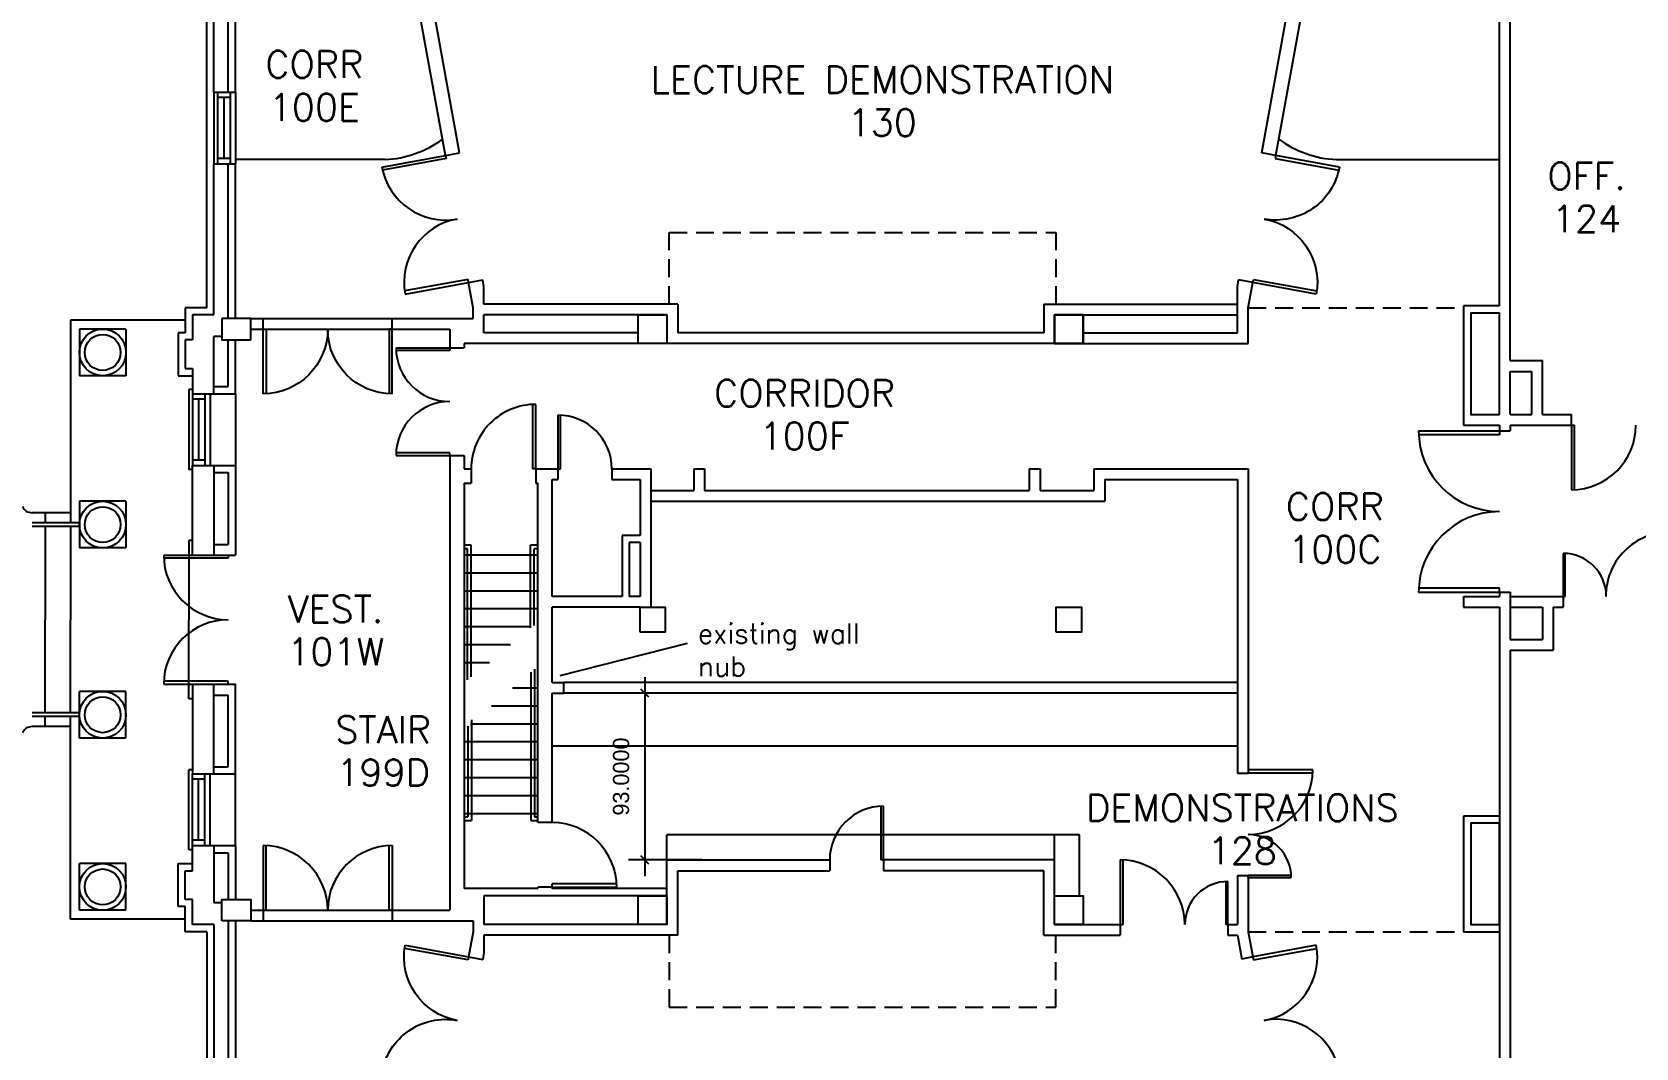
# Model space of a CAD drawing. Extents: x -337 to 2834, y 93 to 2794.
# Drawn here: x 396 to 1290, y 1119 to 1686 of the extents above; entities that cross this region are included whole.
import ezdxf
from ezdxf.enums import TextEntityAlignment as Align

# ---------------------------------------------------------------- set-up
doc = ezdxf.new("R2010")
doc.units = 0
doc.header["$LTSCALE"] = 40
doc.header["$MEASUREMENT"] = 0
doc.linetypes.add('HIDDEN', pattern=[0.375, 0.25, -0.125])
doc.layers.get('0').update_dxf_attribs({"linetype": 'CONTINUOUS'})
doc.layers.get('Defpoints').update_dxf_attribs({"linetype": 'CONTINUOUS'})
for name, color, linetype in [('A-AREA-IDEN', 3, 'CONTINUOUS'), ('A-DOOR', 7, 'CONTINUOUS'), ('A-FLOR-STRS', 7, 'CONTINUOUS'), ('A-GLAZ', 2, 'CONTINUOUS'), ('A-STRS-RAIL', 7, 'CONTINUOUS'), ('A-WALL', 7, 'CONTINUOUS'), ('S-COLS', 3, 'CONTINUOUS')]:
    doc.layers.add(name, color=color, linetype=linetype)
doc.styles.add('SIMPLEX', font='simplex', dxfattribs={"height": 23})
doc.dimstyles.get("Standard").update_dxf_attribs({"dimtxt": 0.18, "dimasz": 0.18, "dimexe": 0.18, "dimexo": 0.0625, "dimgap": 0.09, "dimtad": 0, "dimtih": 1, "dimtoh": 1, "dimdec": 4, "dimzin": 0, "dimdsep": 46, "dimtxsty": 'Standard', "dimcen": 0.09, "dimadec": 0, "dimazin": 0, "dimtfac": 1, "dimtdec": 4, "dimtofl": 0, "dimtmove": 0, "dimatfit": 3, "dimfxl": 0, "dimtolj": 1, "dimtzin": 0, "dimarcsym": 0})

# ---------------------------------------------------------------- blocks, each defined once
blk = doc.blocks.new('AD04A', base_point=(489.664, 570.31))
for p, q in [((488.664, 571.31), (488.664, 570.31)), ((488.713, 570.31), (488.713, 571.309)), ((490.616, 570.31), (490.616, 571.309)), ((490.664, 571.31), (490.664, 570.31)), ((488.664, 570.31), (488.713, 570.31)), ((490.664, 570.31), (490.616, 570.31))]:
    blk.add_line(p, q)
for centre, start, end in [((488.664, 570.31), 0, 90), ((490.664, 570.31), 90, 180)]:
    blk.add_arc(centre, 1, start, end)
blk = doc.blocks.new('Q')
at = {"layer": 'A-STRS-RAIL', "style": 'SIMPLEX'}
for tag, p in [('ROOM', (2.01, 4.02)), ('NUMBER', (2.01, -15.09))]:
    blk.add_attdef(tag, text='', height=12, dxfattribs=at).set_placement(p, align=Align.CENTER)
blk = doc.blocks.new('AD05A', base_point=(203.035, 424.492))
for p, q in [((203.035, 424.492), (203.084, 424.492)), ((203.035, 424.492), (203.035, 423.492)), ((203.084, 423.493), (203.084, 424.492))]:
    blk.add_line(p, q)
blk.add_arc((203.035, 424.492), 1, 270, 0)
blk = doc.blocks.new('AD03A', base_point=(6.133, 5.024))
for p, q in [((6.133, 6.024), (6.133, 5.024)), ((6.182, 5.024), (6.182, 6.022)), ((6.133, 5.024), (6.182, 5.024))]:
    blk.add_line(p, q)
blk.add_arc((6.133, 5.024), 1, 0, 90)
blk = doc.blocks.new('*D18')
at = {"color": 0, "lineweight": -2}
for p, q in [((737.5, 1325.97), (737.5, 1214.97)), ((764.39, 1316.97), (728.5, 1316.97)), ((739.75, 1314.72), (735.26, 1319.21)), ((739.75, 1221.72), (735.26, 1226.21)), ((769.55, 1223.97), (728.5, 1223.97))]:
    blk.add_line(p, q, dxfattribs=at)
at = {"layer": 'Defpoints', "color": 0}
for p in [(770.39, 1316.97), (737.5, 1223.97), (775.55, 1223.97)]:
    blk.add_point(p, dxfattribs=at)
at = {"color": 0, "insert": (724.36, 1270.47), "char_height": 9, "attachment_point": 5, "rotation": 90}
blk.add_mtext('\\A1;93.0000', dxfattribs=at)

msp = doc.modelspace()

# ---------------------------------------------------------------- linework, layer by layer
for p, q in [((690.4259, 1326.75832), (761.36384, 1344.79796)), ((1067.89123, 1272.41864), (1073.89352, 1272.41864)), ((1067.89123, 1215.30252), (1073.89352, 1215.30252))]:
    msp.add_line(p, q)
at = {"layer": 'A-FLOR-STRS'}
for p, q in [((592.80032, 1614.55709), (509.39123, 1614.55709)), ((1122.98214, 1614.55709), (1213.89123, 1614.55709)), ((417.39123, 1417.60767), (396.04034, 1417.60767)), ((403.39123, 1417.60767), (403.39123, 1411.98595)), ((403.39123, 1409.98595), (403.39123, 1357.96574)), ((640.74162, 1399.45766), (636.89123, 1399.45766)), ((638.74162, 1397.45766), (636.89123, 1397.45766)), ((677.89123, 1393.96574), (636.89123, 1393.96574)), ((677.89123, 1383.96574), (636.89123, 1383.96574)), ((677.89123, 1373.96574), (636.89123, 1373.96574)), ((677.89123, 1363.96574), (636.89123, 1363.96574)), ((403.39123, 1305.94552), (403.39123, 1357.96574)), ((674.2932, 1353.96574), (636.89123, 1353.96574)), ((662.61416, 1343.96574), (636.89123, 1343.96574)), ((650.93512, 1333.96574), (636.89123, 1333.96574)), ((663.84734, 1319.96574), (677.89123, 1319.96574)), ((652.1683, 1309.96574), (677.89123, 1309.96574)), ((417.39123, 1298.32381), (396.04034, 1298.32381)), ((403.39123, 1298.32381), (403.39123, 1303.94552)), ((636.89123, 1296.88498), (636.89123, 1207.96574)), ((640.48926, 1299.96574), (677.89123, 1299.96574)), ((636.89123, 1289.96574), (677.89123, 1289.96574)), ((636.89123, 1279.96574), (677.89123, 1279.96574)), ((636.89123, 1269.96574), (677.89123, 1269.96574)), ((636.89123, 1259.96574), (677.89123, 1259.96574)), ((636.89123, 1249.96574), (677.89123, 1249.96574))]:
    msp.add_line(p, q, dxfattribs=at)
for centre, start, end in [((590.00189, 1673.1909), 272.73249741, 306.36633239), ((1125.78057, 1673.1909), 233.63366761, 267.26750259), ((1125.78057, 1673.1909), 233.63366761, 267.26750259)]:
    msp.add_arc(centre, 58.70056, start, end, dxfattribs=at)
at = {"layer": 'A-GLAZ'}
for p, q in [((497.39123, 1652.17057), (497.39123, 1612.17057)), ((499.39123, 1652.17057), (499.39123, 1612.17057)), ((506.39123, 1649.17057), (499.39123, 1649.17057)), ((502.89123, 1649.17057), (502.89123, 1615.17057)), ((506.39123, 1652.17057), (506.39123, 1612.17057)), ((509.39123, 1652.17057), (509.39123, 1612.17057)), ((506.39123, 1615.17057), (499.39123, 1615.17057)), ((483.39123, 1486.29763), (483.39123, 1441.63385)), ((485.39123, 1486.29763), (483.39123, 1486.29763)), ((485.39123, 1483.96574), (485.39123, 1443.96574)), ((492.39123, 1480.96574), (485.39123, 1480.96574)), ((488.89123, 1480.96574), (488.89123, 1446.96574)), ((492.39123, 1483.96574), (492.39123, 1443.96574)), ((495.39123, 1483.96574), (495.39123, 1443.96574)), ((509.39123, 1483.96574), (509.39123, 1443.96574)), ((485.39123, 1441.63385), (483.39123, 1441.63385)), ((492.39123, 1446.96574), (485.39123, 1446.96574)), ((483.39123, 1229.63385), (483.39123, 1274.29763)), ((485.39123, 1274.29763), (483.39123, 1274.29763)), ((485.39123, 1231.96574), (485.39123, 1271.96574)), ((492.39123, 1231.96574), (492.39123, 1271.96574)), ((495.39123, 1231.96574), (495.39123, 1271.96574)), ((509.39123, 1231.96574), (509.39123, 1271.96574)), ((492.39123, 1268.96574), (485.39123, 1268.96574)), ((488.89123, 1234.96574), (488.89123, 1268.96574)), ((492.39123, 1234.96574), (485.39123, 1234.96574)), ((485.39123, 1229.63385), (483.39123, 1229.63385))]:
    msp.add_line(p, q, dxfattribs=at)
at = {"layer": 'A-STRS-RAIL'}
for p, q in [((422.39123, 1411.98595), (396.04034, 1411.98595)), ((422.39123, 1409.98595), (396.04034, 1409.98595)), ((638.74162, 1324.34797), (638.74162, 1397.45766)), ((640.74162, 1326.06044), (640.74162, 1399.45766)), ((673.89123, 1355.33294), (673.89123, 1399.45766)), ((677.89123, 1399.45766), (673.89123, 1399.45766)), ((675.89123, 1354.67568), (675.89123, 1397.45766)), ((677.89123, 1397.45766), (675.89123, 1397.45766)), ((674.04084, 1328.69377), (674.04084, 1245.96574)), ((676.04084, 1330.40624), (676.04084, 1247.96574)), ((422.39123, 1305.94552), (396.04034, 1305.94552)), ((422.39123, 1303.94552), (396.04034, 1303.94552)), ((638.89123, 1298.59745), (638.89123, 1247.96574)), ((640.89123, 1300.30992), (640.89123, 1245.96574)), ((636.89123, 1247.96574), (638.89123, 1247.96574)), ((636.89123, 1245.96574), (640.89123, 1245.96574)), ((674.04084, 1245.96574), (677.89123, 1245.96574)), ((676.04084, 1247.96574), (677.89123, 1247.96574))]:
    msp.add_line(p, q, dxfattribs=at)
for centre, start, end in [((396.04034, 1423.60767), 205.37693353, 270), ((396.04034, 1292.32381), 90, 154.62306647)]:
    msp.add_arc(centre, 6, start, end, dxfattribs=at)
at = {"layer": 'A-WALL', "color": 4}
for p, q in [((493.39123, 1531.96574), (493.39123, 2141.21771)), ((493.39123, 1531.96574), (481.39123, 1531.96574)), ((481.39123, 1531.96574), (481.39123, 1517.96574)), ((481.39123, 1517.96574), (477.39123, 1517.96574)), ((477.39123, 1517.96574), (477.39123, 1493.96574)), ((477.39123, 1493.96574), (485.39123, 1493.96574)), ((477.39123, 1221.96574), (485.39123, 1221.96574)), ((477.39123, 1197.96574), (477.39123, 1221.96574)), ((481.39123, 1197.96574), (477.39123, 1197.96574)), ((481.39123, 1183.96574), (481.39123, 1197.96574)), ((493.39123, 1183.96574), (481.39123, 1183.96574)), ((493.39123, 1183.96574), (493.39123, 574.71376))]:
    msp.add_line(p, q, dxfattribs=at)
at = {"layer": 'A-WALL'}
for p, q in [((626.46334, 1616.81914), (569.89123, 1927.96574)), ((634.3343, 1618.25022), (577.76219, 1929.39682)), ((1081.44816, 1618.25022), (1138.02027, 1929.39682)), ((1089.31912, 1616.81914), (1145.89123, 1927.96574)), ((1213.89123, 1532.96574), (1213.89123, 1724.96574)), ((1219.89123, 1502.46574), (1219.89123, 1724.96574)), ((497.39123, 1652.17057), (509.39123, 1652.17057)), ((626.46334, 1616.81914), (634.3343, 1618.25022)), ((1089.31912, 1616.81914), (1081.44816, 1618.25022)), ((497.39123, 1612.17057), (509.39123, 1612.17057)), ((639.34309, 1545.9805), (647.21405, 1547.41159)), ((647.89123, 1543.6871), (647.21405, 1547.41159)), ((1067.89123, 1543.6871), (1068.56841, 1547.41159)), ((1076.43937, 1545.9805), (1068.56841, 1547.41159)), ((641.89123, 1531.96574), (639.34309, 1545.9805)), ((647.89123, 1533.96574), (647.89123, 1543.6871)), ((1067.89123, 1517.96574), (1067.89123, 1543.6871)), ((1073.89123, 1531.96574), (1076.43937, 1545.9805)), ((641.89123, 1525.96574), (641.89123, 1531.96574)), ((755.89123, 1533.96574), (647.89123, 1533.96574)), ((755.89123, 1533.96574), (755.89123, 1517.96574)), ((959.89123, 1533.96574), (1067.89123, 1533.96574)), ((959.89123, 1533.96574), (959.89123, 1517.96574)), ((1073.89123, 1511.96574), (1073.89123, 1531.96574)), ((1193.89123, 1532.96574), (1193.89123, 1466.46574)), ((1213.89123, 1532.96574), (1193.89123, 1532.96574)), ((1197.89123, 1528.96574), (1197.89123, 1472.46574)), ((1213.89123, 1528.96574), (1197.89123, 1528.96574)), ((1213.89123, 1472.46574), (1213.89123, 1528.96574)), ((417.39123, 1524.98595), (417.39123, 1411.98595)), ((481.39123, 1524.98595), (417.39123, 1524.98595)), ((448.39123, 1519.98595), (422.39123, 1519.98595)), ((422.39123, 1519.98595), (422.39123, 1493.98595)), ((448.39123, 1519.98595), (448.39123, 1493.98595)), ((497.39123, 1527.96574), (485.39123, 1527.96574)), ((485.39123, 1527.96574), (485.39123, 1513.96574)), ((517.89123, 1525.96574), (524.83255, 1525.96574)), ((517.89123, 1519.96574), (524.83255, 1519.96574)), ((524.83255, 1525.96574), (641.89123, 1525.96574)), ((524.83255, 1519.96574), (524.83255, 1525.96574)), ((524.83255, 1519.96574), (628.89123, 1519.96574)), ((596.83255, 1519.96574), (596.83255, 1525.96574)), ((628.89123, 1519.96574), (628.89123, 1509.60679)), ((749.89123, 1527.96574), (647.89123, 1527.96574)), ((647.89123, 1517.96574), (647.89123, 1527.96574)), ((965.89123, 1527.96574), (1067.89123, 1527.96574)), ((965.89123, 1527.96574), (965.89123, 1511.96574)), ((485.39123, 1513.96574), (481.39123, 1513.96574)), ((481.39123, 1513.96574), (481.39123, 1497.96574)), ((501.89123, 1515.95137), (497.39123, 1515.95137)), ((505.39123, 1487.96574), (505.39123, 1513.96574)), ((509.39123, 1483.96574), (509.39123, 1513.96574)), ((733.89123, 1511.96574), (636.89123, 1511.96574)), ((636.89123, 1511.96574), (636.89123, 1509.60679)), ((733.89123, 1517.96574), (647.89123, 1517.96574)), ((965.89123, 1511.96574), (749.89123, 1511.96574)), ((959.89123, 1517.96574), (755.89123, 1517.96574)), ((981.89123, 1517.96574), (1067.89123, 1517.96574)), ((981.89123, 1511.96574), (1073.89123, 1511.96574)), ((628.89123, 1509.60679), (636.89123, 1509.60679)), ((1237.89123, 1472.46574), (1237.89123, 1502.46574)), ((448.39123, 1493.98595), (422.39123, 1493.98595)), ((481.39123, 1497.96574), (485.39123, 1497.96574)), ((485.39123, 1497.96574), (485.39123, 1483.96574)), ((1219.89123, 1472.46574), (1219.89123, 1496.46574)), ((1231.89123, 1472.46574), (1231.89123, 1496.46574)), ((497.39123, 1487.96574), (505.39123, 1487.96574)), ((485.39123, 1483.96574), (509.39123, 1483.96574)), ((1213.89123, 1466.46574), (1213.89123, 1463.253)), ((1219.89123, 1466.46574), (1219.89123, 1463.253)), ((1254, 1466.46574), (1254, 1472.46574)), ((1213.89123, 1463.253), (1219.89123, 1463.253)), ((628.89123, 1449.60679), (628.89123, 1195.96574)), ((628.89123, 1449.60679), (636.89123, 1449.60679)), ((636.89123, 1449.60679), (636.89123, 1442.05757)), ((485.39123, 1393.96574), (485.39123, 1443.96574)), ((485.39123, 1443.96574), (509.39123, 1443.96574)), ((497.39123, 1439.96574), (505.39123, 1439.96574)), ((505.39123, 1439.96574), (505.39123, 1399.96574)), ((509.39123, 1443.96574), (509.39123, 1393.96574)), ((640.81047, 1442.05757), (640.81047, 1434.05757)), ((676.81047, 1442.05757), (676.81047, 1434.05757)), ((689.15254, 1442.05757), (689.15254, 1436.05757)), ((719.15254, 1442.05757), (719.15254, 1436.05757)), ((740.89123, 1442.05757), (740.89123, 1364.96574)), ((764.89123, 1442.05757), (770.89123, 1442.05757)), ((764.89123, 1442.05757), (764.89123, 1430.05757)), ((770.89123, 1442.05757), (770.89123, 1430.05757)), ((951.89123, 1442.05757), (957.89123, 1442.05757)), ((951.89123, 1442.05757), (951.89123, 1430.05757)), ((957.89123, 1442.05757), (957.89123, 1430.05757)), ((987.89123, 1442.05757), (987.89123, 1430.05757)), ((1073.89123, 1442.05757), (1073.89123, 1272.41864)), ((636.89123, 1434.05757), (636.89123, 1296.48962)), ((677.89123, 1244.8154), (677.89123, 1434.05757)), ((685.89123, 1370.96574), (685.89123, 1436.05757)), ((734.89123, 1436.05757), (734.89123, 1404.96574)), ((993.89123, 1436.05757), (993.89123, 1424.05757)), ((1067.89123, 1436.05757), (1067.89123, 1272.41864)), ((422.39123, 1423.98595), (422.39123, 1397.98595)), ((448.39123, 1423.98595), (422.39123, 1423.98595)), ((448.39123, 1423.98595), (448.39123, 1397.98595)), ((417.39123, 1409.98595), (417.39123, 1357.96574)), ((734.89123, 1404.96574), (724.89123, 1404.96574)), ((724.89123, 1404.96574), (724.89123, 1370.96574)), ((448.39123, 1397.98595), (422.39123, 1397.98595)), ((483.32441, 1402.05633), (483.32441, 1357.96574)), ((485.39123, 1402.05633), (483.32441, 1402.05633)), ((497.39123, 1399.96574), (505.39123, 1399.96574)), ((734.89123, 1400.96574), (728.89123, 1400.96574)), ((728.89123, 1400.96574), (728.89123, 1370.96574)), ((734.89123, 1400.96574), (734.89123, 1370.96574)), ((485.39123, 1393.96574), (509.39123, 1393.96574)), ((485.39123, 1393.96574), (509.39123, 1393.96574)), ((724.89123, 1370.96574), (685.89123, 1370.96574)), ((734.89123, 1370.96574), (728.89123, 1370.96574)), ((1193.89123, 1370.96574), (1193.89123, 1364.96574)), ((1213.89123, 1373.253), (1219.89123, 1373.253)), ((1213.89123, 1373.253), (1213.89123, 1370.96574)), ((1219.89123, 1373.253), (1219.89123, 1346.96574)), ((1249.45578, 1370.96574), (1249.45578, 1364.96574)), ((685.89123, 1322.96574), (685.89123, 1364.96574)), ((734.89123, 1364.96574), (685.89123, 1364.96574)), ((1213.89123, 1364.96574), (1213.89123, 1004.46574)), ((1237.89123, 1364.96574), (1237.89123, 1346.96574)), ((1243.89123, 1364.96574), (1243.89123, 1340.96574)), ((417.39123, 1305.94552), (417.39123, 1357.96574)), ((483.32441, 1313.87514), (483.32441, 1357.96574)), ((673.89123, 1353.46824), (673.89123, 1355.33294)), ((1219.89123, 1340.96574), (1219.89123, 990.96574)), ((448.39123, 1317.94552), (422.39123, 1317.94552)), ((422.39123, 1291.94552), (422.39123, 1317.94552)), ((448.39123, 1291.94552), (448.39123, 1317.94552)), ((485.39123, 1321.96574), (485.39123, 1271.96574)), ((485.39123, 1321.96574), (509.39123, 1321.96574)), ((497.39123, 1315.96574), (505.39123, 1315.96574)), ((505.39123, 1275.96574), (505.39123, 1315.96574)), ((509.39123, 1271.96574), (509.39123, 1321.96574)), ((685.89123, 1244.8154), (685.89123, 1316.96574)), ((692.39123, 1316.96574), (692.39123, 1322.96574)), ((1067.89123, 1322.96574), (692.39123, 1322.96574)), ((1067.89123, 1316.96574), (692.39123, 1316.96574)), ((485.39123, 1313.87514), (483.32441, 1313.87514)), ((417.39123, 1190.94552), (417.39123, 1303.94552)), ((640.89123, 1302.17461), (640.89123, 1300.30992)), ((448.39123, 1291.94552), (422.39123, 1291.94552)), ((1067.89123, 1287.41864), (685.89123, 1287.41864)), ((485.39123, 1271.96574), (509.39123, 1271.96574)), ((497.39123, 1275.96574), (505.39123, 1275.96574)), ((685.89123, 1244.8154), (677.89123, 1244.8154)), ((1193.89123, 1248.46574), (1193.89123, 1183.96574)), ((1213.89123, 1248.46574), (1193.89123, 1248.46574)), ((1197.89123, 1244.46574), (1197.89123, 1187.96574)), ((1213.89123, 1244.46574), (1197.89123, 1244.46574)), ((749.89123, 1203.96574), (749.89123, 1237.96574)), ((979.89123, 1237.96574), (749.89123, 1237.96574)), ((965.89123, 1187.96574), (965.89123, 1237.96574)), ((979.89123, 1203.96574), (979.89123, 1237.96574)), ((485.39123, 1231.96574), (509.39123, 1231.96574)), ((485.39123, 1217.96574), (485.39123, 1231.96574)), ((497.39123, 1227.96574), (505.39123, 1227.96574)), ((505.39123, 1227.96574), (505.39123, 1201.96574)), ((509.39123, 1231.96574), (509.39123, 1201.96574)), ((448.39123, 1221.94552), (422.39123, 1221.94552)), ((422.39123, 1195.94552), (422.39123, 1221.94552)), ((448.39123, 1195.94552), (448.39123, 1221.94552)), ((481.39123, 1217.96574), (485.39123, 1217.96574)), ((481.39123, 1201.96574), (481.39123, 1217.96574)), ((749.89123, 1223.96574), (840.61831, 1223.96574)), ((755.89123, 1181.96574), (755.89123, 1217.96574)), ((755.89123, 1217.96574), (840.61831, 1217.96574)), ((840.61831, 1223.96574), (840.61831, 1217.96574)), ((965.89123, 1223.96574), (870.61831, 1223.96574)), ((870.61831, 1223.96574), (870.61831, 1217.96574)), ((959.89123, 1217.96574), (870.61831, 1217.96574)), ((959.89123, 1181.96574), (959.89123, 1217.96574)), ((677.89123, 1207.96574), (636.89123, 1207.96574)), ((685.89123, 1208.8154), (677.89123, 1208.8154)), ((677.89123, 1207.96574), (677.89123, 1208.8154)), ((685.89123, 1207.96574), (685.89123, 1208.8154)), ((749.89123, 1207.96574), (685.89123, 1207.96574)), ((1067.89123, 1215.30252), (1067.89123, 1187.96574)), ((1073.89123, 1215.30252), (1073.89123, 1183.96574)), ((485.39123, 1201.96574), (481.39123, 1201.96574)), ((485.39123, 1187.96574), (485.39123, 1201.96574)), ((501.89123, 1199.98011), (497.39123, 1199.98011)), ((749.89123, 1203.96574), (647.89123, 1203.96574)), ((647.89123, 1203.96574), (647.89123, 1187.96574)), ((749.89123, 1187.96574), (749.89123, 1203.96574)), ((481.39123, 1190.94552), (417.39123, 1190.94552)), ((448.39123, 1195.94552), (422.39123, 1195.94552)), ((517.89123, 1195.96574), (524.83255, 1195.96574)), ((517.89123, 1189.96574), (524.83255, 1189.96574)), ((524.83255, 1195.96574), (524.83255, 1189.96574)), ((524.83255, 1195.96574), (628.89123, 1195.96574)), ((524.83255, 1189.96574), (641.89123, 1189.96574)), ((596.83255, 1195.96574), (596.83255, 1189.96574)), ((641.89123, 1189.96574), (641.89123, 1183.96574)), ((497.39123, 1187.96574), (485.39123, 1187.96574)), ((641.89123, 1183.96574), (639.34309, 1169.95097)), ((749.89123, 1187.96574), (647.89123, 1187.96574)), ((755.89123, 1181.96574), (647.89123, 1181.96574)), ((647.89123, 1181.96574), (647.89123, 1172.24438)), ((959.89123, 1181.96574), (1002.49112, 1181.96574)), ((965.89123, 1187.96574), (1002.49112, 1187.96574)), ((1002.49112, 1187.96574), (1002.49112, 1181.96574)), ((1038.49112, 1187.96574), (1038.59696, 1187.96574)), ((1062.59696, 1187.96574), (1062.59696, 1181.96574)), ((1062.59696, 1187.96574), (1067.89123, 1187.96574)), ((1062.59696, 1181.96574), (1067.89123, 1181.96574)), ((1067.89123, 1181.96574), (1070.41972, 1168.64331)), ((1073.89123, 1183.96574), (1076.43937, 1169.95097)), ((647.89123, 1172.24438), (647.21405, 1168.51989)), ((639.34309, 1169.95097), (647.21405, 1168.51989)), ((1076.43937, 1169.95097), (1070.41972, 1168.64331))]:
    msp.add_line(p, q, dxfattribs=at)
at = {"layer": 'A-WALL', "color": 7}
for p, q in [((497.39123, 1652.17057), (497.39123, 1808.17057)), ((505.39123, 1652.17057), (505.39123, 1785.96574)), ((509.39123, 1652.17057), (509.39123, 1781.96574)), ((497.39123, 1527.96574), (497.39123, 1612.17057)), ((505.39123, 1525.96574), (505.39123, 1612.17057)), ((509.39123, 1525.96574), (509.39123, 1612.17057)), ((497.39123, 1483.96574), (497.39123, 1515.95137)), ((1219.89123, 1502.46574), (1237.89123, 1502.46574)), ((1219.89123, 1496.46574), (1231.89123, 1496.46574)), ((1193.89123, 1466.46574), (1213.89123, 1466.46574)), ((1197.89123, 1472.46574), (1213.89123, 1472.46574)), ((1219.89123, 1472.46574), (1231.89123, 1472.46574)), ((1219.89123, 1466.46574), (1254, 1466.46574)), ((1237.89123, 1472.46574), (1254, 1472.46574)), ((497.39123, 1443.96574), (497.39123, 1393.96574)), ((636.89123, 1442.05757), (640.81047, 1442.05757)), ((676.81047, 1442.05757), (689.15254, 1442.05757)), ((719.15254, 1442.05757), (740.89123, 1442.05757)), ((987.89123, 1442.05757), (1073.89123, 1442.05757)), ((636.89123, 1434.05757), (640.81047, 1434.05757)), ((676.81047, 1434.05757), (677.89123, 1434.05757)), ((685.89123, 1436.05757), (689.15254, 1436.05757)), ((685.89123, 1436.05757), (689.15254, 1436.05757)), ((719.15254, 1436.05757), (734.89123, 1436.05757)), ((993.89123, 1436.05757), (1067.89123, 1436.05757)), ((740.89123, 1430.05757), (764.89123, 1430.05757)), ((740.89123, 1424.05757), (993.89123, 1424.05757)), ((770.89123, 1430.05757), (951.89123, 1430.05757)), ((957.89123, 1430.05757), (987.89123, 1430.05757)), ((1193.89123, 1370.96574), (1213.89123, 1370.96574)), ((1219.89123, 1370.96574), (1249.45578, 1370.96574)), ((1193.89123, 1364.96574), (1213.89123, 1364.96574)), ((1219.89123, 1364.96574), (1237.89123, 1364.96574)), ((1243.89123, 1364.96574), (1249.45578, 1364.96574)), ((1219.89123, 1346.96574), (1237.89123, 1346.96574)), ((1219.89123, 1340.96574), (1243.89123, 1340.96574)), ((497.39123, 1271.96574), (497.39123, 1321.96574)), ((685.89123, 1322.96574), (692.39123, 1322.96574)), ((685.89123, 1316.96574), (692.39123, 1316.96574)), ((497.39123, 1231.96574), (497.39123, 1199.98011)), ((505.39123, 1189.96574), (505.39123, 1103.7609)), ((509.39123, 1189.96574), (509.39123, 1103.7609)), ((497.39123, 1187.96574), (497.39123, 1103.7609)), ((1193.89123, 1183.96574), (1213.89123, 1183.96574)), ((1197.89123, 1187.96574), (1213.89123, 1187.96574))]:
    msp.add_line(p, q, dxfattribs=at)
at = {"layer": 'A-WALL', "linetype": 'HIDDEN'}
for p, q in [((751.10969, 1573.96574), (966.72551, 1573.96574)), ((751.10969, 1533.96574), (751.10969, 1573.96574)), ((966.72551, 1573.96574), (966.72551, 1533.96574)), ((1073.89123, 1531.96574), (1193.89123, 1531.96574)), ((751.10969, 1181.96574), (751.10969, 1141.96574)), ((966.72551, 1141.96574), (966.72551, 1181.96574)), ((1073.89123, 1183.96574), (1193.89123, 1183.96574)), ((751.10969, 1141.96574), (966.72551, 1141.96574))]:
    msp.add_line(p, q, dxfattribs=at)
at = {"layer": 'A-WALL'}
for centre, radius in [((435.39123, 1506.98595), 13), ((435.39123, 1506.98595), 10), ((435.39123, 1410.98595), 13), ((435.39123, 1410.98595), 10), ((435.39123, 1304.94552), 13), ((435.39123, 1304.94552), 10), ((435.39123, 1208.94552), 13), ((435.39123, 1208.94552), 10)]:
    msp.add_circle(centre, radius, dxfattribs=at)
at = {"layer": 'S-COLS'}
for points in [[(1213.89123, 1472.46574), (1213.89123, 1528.96574), (1197.89123, 1528.96574), (1197.89123, 1472.46574)], [(734.89123, 1350.96574), (734.89123, 1364.96574), (748.89123, 1364.96574), (748.89123, 1350.96574)], [(966.89123, 1350.96574), (966.89123, 1364.96574), (980.89123, 1364.96574), (980.89123, 1350.96574)], [(1213.89123, 1187.96574), (1213.89123, 1244.46574), (1197.89123, 1244.46574), (1197.89123, 1187.96574)]]:
    msp.add_lwpolyline(points, close=True, dxfattribs=at)
for points in [[(501.89123, 1525.96574), (501.89123, 1513.96574), (517.89123, 1513.96574), (517.89123, 1525.96574), (501.89123, 1525.96574)], [(733.89123, 1511.96574), (733.89123, 1527.96574), (749.89123, 1527.96574), (749.89123, 1511.96574), (733.89123, 1511.96574)], [(965.89123, 1527.96574), (965.89123, 1511.96574), (981.89123, 1511.96574), (981.89123, 1527.96574), (965.89123, 1527.96574)], [(965.89123, 1511.96574), (965.89123, 1527.96574), (981.89123, 1527.96574), (981.89123, 1511.96574), (965.89123, 1511.96574)], [(501.89123, 1189.96574), (501.89123, 1201.96574), (517.89123, 1201.96574), (517.89123, 1189.96574), (501.89123, 1189.96574)], [(733.89123, 1187.96574), (733.89123, 1203.96574), (749.89123, 1203.96574), (749.89123, 1187.96574), (733.89123, 1187.96574)], [(965.89123, 1187.96574), (965.89123, 1203.96574), (981.89123, 1203.96574), (981.89123, 1187.96574), (965.89123, 1187.96574)]]:
    msp.add_lwpolyline(points, dxfattribs=at)

# ---------------------------------------------------------------- block references
at = {"layer": 'A-AREA-IDEN', "xscale": 1.25, "yscale": 1.25, "zscale": 1.25}
for p, values in [((550.84006, 1655.11762), {'ROOM': 'CORR', 'NUMBER': '100E'}), ((867.40518, 1646.5464), {'ROOM': 'LECTURE DEMONSTRATION', 'NUMBER': '130'}), ((1259.95724, 1592.87868), {'ROOM': 'OFF.', 'NUMBER': '124'}), ((824.10717, 1471.76396), {'ROOM': 'CORRIDOR', 'NUMBER': '100F'}), ((1119.67611, 1408.55903), {'ROOM': 'CORR', 'NUMBER': '100C'}), ((562.73476, 1351.46537), {'ROOM': 'VEST.', 'NUMBER': '101W'}), ((589.2015, 1284.10724), {'ROOM': 'STAIR', 'NUMBER': '199D'}), ((1068.10411, 1240.52723), {'ROOM': 'DEMONSTRATIONS', 'NUMBER': '128'})]:
    msp.add_blockref('Q', p, dxfattribs=at).add_auto_attribs(values)
at = {"layer": 'A-DOOR', "zscale": 0.01}
for name, p, xscale, yscale, rotation in [('AD04A', (632.90321, 1581.39982), 36, 36, 100.3048464687639), ('AD04A', (1082.87924, 1581.39982), -36, 36, 259.695153531236), ('AD04A', (560.83255, 1519.96574), -36, 36, 180.0000000000004), ('AD04A', (628.89123, 1479.60679), 30, 30, 90), ('AD05A', (676.81047, 1442.05757), 36, 36, 180), ('AD04A', (1213.89123, 1418.253), 45, 45, 90), ('AD05A', (1309.19136, 1370.96574), 36, 36, 180), ('AD04A', (505.39123, 1357.96574), 36, 36, 90), ('AD03A', (1073.89352, 1274.24169), 36, 36, 270), ('AD05A', (870.61831, 1223.96574), 30, 30, 180), ('AD05A', (685.89123, 1208.8154), 36, 36, 90), ('AD05A', (1073.89352, 1214.13585), 24, 24, 89.99999999999999), ('AD04A', (560.83255, 1195.96574), 36, 36, 359.9999999999997), ('AD05A', (1062.59696, 1187.96574), 24, 24, 180), ('AD04A', (632.90321, 1134.53166), -36, 36, 79.69515353123606), ('AD04A', (1082.87924, 1134.53166), 36, 36, 280.3048464687639)]:
    msp.add_blockref(name, p, dxfattribs=dict(at, xscale=xscale, yscale=yscale, rotation=rotation))
for name, p, xscale, yscale in [('AD03A', (689.15254, 1442.05757), 30, 30), ('AD05A', (1254, 1466.46574), 36, 36), ('AD03A', (1249.45578, 1370.96574), 24, 24), ('AD03A', (1002.49112, 1187.96574), 36, 36)]:
    msp.add_blockref(name, p, dxfattribs=dict(at, xscale=xscale, yscale=yscale))

# ---------------------------------------------------------------- texts
at = {"insert": (767.16784, 1355.75059), "char_height": 11, "width": 99.953125, "attachment_point": 1, "style": 'SIMPLEX'}
msp.add_mtext('existing wall nub', dxfattribs=at)

# ---------------------------------------------------------------- dimensions: what is measured, and where the dimension line sits
dim = msp.add_linear_dim(base=(737.50289, 1223.96574), p1=(770.39229, 1316.96574), p2=(775.55142, 1223.96574), angle=90, dimstyle='Standard', override={"dimscale": 96, "dimtxt": 0.09375, "dimasz": 0.09375, "dimexe": 0.09375, "dimtad": 1, "dimtih": 0, "dimtoh": 0, "dimrnd": 0.125, "dimzin": 1, "dimtsz": 0.0234, "dimdle": 0.09375})
dim.commit()
dim.dimension.update_dxf_attribs({"geometry": '*D18', "text_midpoint": (724.36289, 1270.46574)})

doc.saveas('drawing.dxf')
